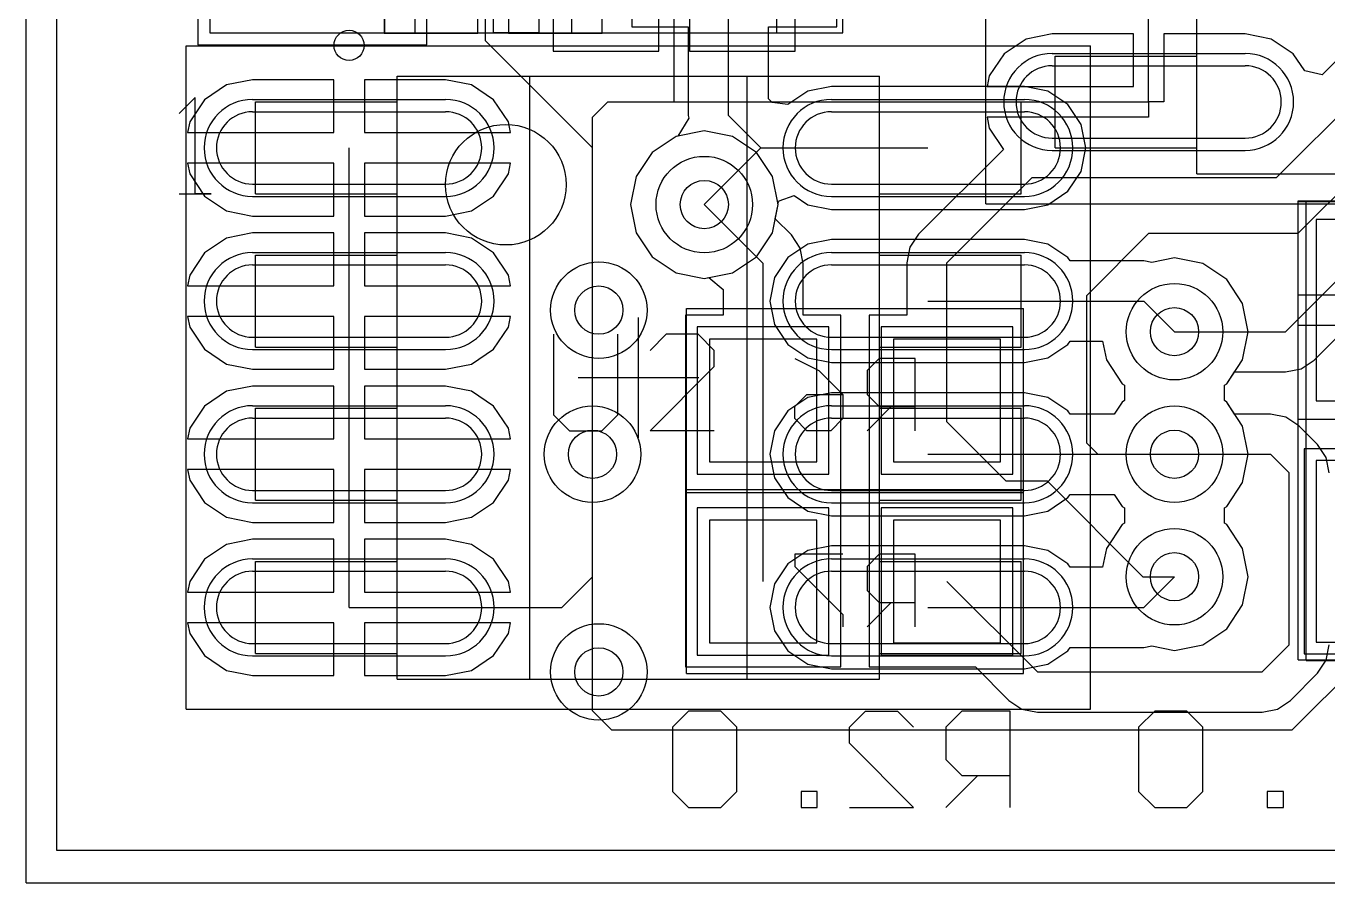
# Model space of a CAD drawing. Header units: millimetres. Extents: x 23.8 to 46.9, y 23.8 to 45.
# Drawn here: x 23.75 to 34.55, y 23.75 to 30.86 of the extents above; entities that cross this region are included whole.
import ezdxf

# ---------------------------------------------------------------- set-up
doc = ezdxf.new("R2010")
doc.units = ezdxf.units.MM
for name, color, linetype in [('BottomLayer', 5, 'Continuous'), ('BottomOverlay', 54, 'Continuous'), ('BottomPaste', 16, 'Continuous'), ('BottomSolder', 6, 'Continuous'), ('KeepOutLayer', 6, 'Continuous'), ('Mechanical13', 56, 'Continuous'), ('Mechanical14', 56, 'Continuous'), ('Mechanical15', 56, 'Continuous'), ('MultiLayer', 9, 'Continuous'), ('TopLayer', 1, 'Continuous'), ('TopOverlay', 2, 'Continuous'), ('TopPaste', 8, 'Continuous'), ('TopSolder', 216, 'Continuous'), ('ViaHoleLayer', 16, 'Continuous')]:
    doc.layers.add(name, color=color, linetype=linetype)

msp = doc.modelspace()

# ---------------------------------------------------------------- linework, layer by layer
at = {"layer": 'BottomLayer'}
for p, q in [((24.005, 24.019), (24.005, 44.745)), ((27.075, 30.7), (27.075, 33.7)), ((25.175, 32.678), (25.175, 30.7)), ((29.125, 30.226), (29.125, 32.2)), ((29.252, 32.2), (29.252, 30.646)), ((28.121, 32.073), (28.121, 30.646)), ((28.998, 30.646), (28.998, 32.073)), ((33.06, 30.226), (33.06, 31.496)), ((30.129, 30.646), (30.129, 30.989)), ((32.26, 30.791), (32.044, 30.748)), ((32.933, 30.791), (32.26, 30.791)), ((32.933, 30.353), (32.933, 30.791)), ((33.86, 30.791), (33.187, 30.791)), ((33.187, 30.791), (33.187, 30.226)), ((34.076, 30.748), (33.86, 30.791)), ((25.175, 30.7), (27.075, 30.7)), ((32.044, 30.748), (31.861, 30.625)), ((34.259, 30.625), (34.076, 30.748)), ((34.792, 30.742), (34.5, 30.451)), ((28.121, 30.646), (28.998, 30.646)), ((29.252, 30.646), (30.129, 30.646)), ((31.861, 30.625), (31.738, 30.442)), ((34.12, 29.599), (35.125, 30.604)), ((34.354, 30.484), (34.259, 30.625)), ((32.26, 30.526), (33.86, 30.526)), ((34.5, 30.451), (34.354, 30.484)), ((31.738, 30.442), (31.72, 30.353)), ((31.72, 30.353), (32.933, 30.353)), ((34.3, 29.137), (35.579, 30.416)), ((34.196, 28.321), (36.109, 30.234)), ((28.448, 30.099), (28.575, 30.226)), ((28.575, 30.226), (29.125, 30.226)), ((29.125, 30.226), (33.06, 30.226)), ((33.187, 30.226), (33.06, 30.226)), ((33.06, 30.226), (33.06, 30.099)), ((28.448, 27.305), (28.448, 30.099)), ((33.06, 30.099), (31.72, 30.099)), ((31.72, 30.099), (31.738, 30.01)), ((29.141, 29.94), (28.942, 29.808)), ((29.375, 29.987), (29.141, 29.94)), ((29.609, 29.94), (29.375, 29.987)), ((29.808, 29.808), (29.609, 29.94)), ((31.738, 30.01), (31.856, 29.833)), ((32.26, 29.926), (33.86, 29.926)), ((34.432, 28.085), (36.345, 29.999)), ((28.942, 29.808), (28.81, 29.609)), ((29.94, 29.609), (29.808, 29.808)), ((31.856, 29.833), (31.151, 29.129)), ((28.81, 29.609), (28.763, 29.375)), ((29.987, 29.375), (29.94, 29.609)), ((31.387, 28.893), (32.093, 29.599)), ((32.093, 29.599), (34.12, 29.599)), ((28.763, 29.375), (28.81, 29.141)), ((29.375, 29.375), (29.863, 28.887)), ((29.963, 29.258), (29.987, 29.375)), ((30.099, 29.123), (29.963, 29.258)), ((28.81, 29.141), (28.942, 28.942)), ((30.171, 29.015), (30.099, 29.123)), ((31.151, 29.129), (31.079, 29.021)), ((32.547, 28.622), (33.062, 29.137)), ((33.062, 29.137), (34.3, 29.137)), ((28.942, 28.942), (29.141, 28.81)), ((30.196, 28.887), (30.171, 29.015)), ((31.079, 29.021), (31.054, 28.893)), ((29.863, 27.75), (29.863, 28.887)), ((30.196, 28.458), (30.196, 28.887)), ((31.054, 28.893), (31.054, 28.458)), ((31.387, 27.75), (31.387, 28.893)), ((29.141, 28.81), (29.375, 28.763)), ((29.375, 28.763), (29.412, 28.771)), ((29.412, 28.771), (29.53, 28.671)), ((29.53, 28.671), (29.53, 28.458)), ((32.547, 27.397), (32.547, 28.622)), ((29.53, 28.458), (29.218, 28.458)), ((29.218, 28.458), (29.218, 27.042)), ((30.508, 28.458), (30.196, 28.458)), ((30.508, 27.042), (30.508, 28.458)), ((31.054, 28.458), (30.742, 28.458)), ((30.742, 28.458), (30.742, 27.085)), ((33.274, 28.321), (34.196, 28.321)), ((29.419, 28.258), (29.419, 27.242)), ((30.308, 28.258), (29.419, 28.258)), ((30.308, 27.242), (30.308, 28.258)), ((30.943, 28.258), (30.943, 27.242)), ((31.832, 28.258), (30.943, 28.258)), ((31.832, 27.242), (31.832, 28.258)), ((34.324, 28.013), (34.432, 28.085)), ((33.707, 27.888), (33.773, 27.988)), ((33.773, 27.988), (34.196, 27.988)), ((34.196, 27.988), (34.324, 28.013)), ((33.689, 27.877), (33.707, 27.888)), ((33.689, 27.75), (33.689, 27.877)), ((29.863, 26.25), (29.863, 27.75)), ((31.387, 27.573), (31.387, 27.75)), ((33.707, 27.738), (33.689, 27.75)), ((33.773, 27.638), (33.707, 27.738)), ((31.387, 27.573), (31.875, 27.085)), ((34.07, 27.638), (33.773, 27.638)), ((34.198, 27.613), (34.07, 27.638)), ((34.306, 27.541), (34.198, 27.613)), ((34.461, 27.386), (34.306, 27.541)), ((32.547, 27.397), (32.639, 27.305)), ((34.533, 27.278), (34.461, 27.386)), ((28.448, 25.177), (28.448, 27.305)), ((29.419, 27.242), (30.308, 27.242)), ((30.943, 27.242), (31.832, 27.242)), ((32.639, 27.305), (33.274, 27.305)), ((33.274, 27.305), (34.07, 27.305)), ((34.07, 27.305), (34.225, 27.15)), ((34.558, 27.15), (34.533, 27.278)), ((34.225, 25.725), (34.225, 27.15)), ((29.218, 27.042), (29.218, 27.042)), ((29.218, 27.042), (29.218, 26.958)), ((30.508, 26.958), (30.508, 27.042)), ((30.508, 27.042), (30.508, 27.042)), ((30.742, 27.085), (30.742, 27.042)), ((30.742, 27.042), (30.742, 27.042)), ((30.742, 27.042), (30.742, 26.958)), ((31.875, 27.085), (32.217, 27.085)), ((32.217, 27.085), (33.013, 26.289)), ((29.218, 26.958), (29.218, 26.958)), ((29.218, 26.958), (29.218, 25.542)), ((30.508, 25.542), (30.508, 26.958)), ((30.508, 26.958), (30.508, 26.958)), ((30.742, 26.958), (30.742, 26.958)), ((30.742, 26.958), (30.742, 25.542)), ((29.419, 26.758), (29.419, 25.742)), ((30.308, 26.758), (29.419, 26.758)), ((30.308, 25.742), (30.308, 26.758)), ((30.943, 26.758), (30.943, 25.742)), ((31.832, 26.758), (30.943, 26.758)), ((31.832, 25.742), (31.832, 26.758)), ((31.387, 26.25), (32.137, 25.5)), ((33.013, 26.289), (33.274, 26.289)), ((34.25, 25.019), (35.481, 26.25)), ((29.419, 25.742), (30.308, 25.742)), ((30.943, 25.742), (31.832, 25.742)), ((34, 25.5), (34.225, 25.725)), ((34.533, 25.597), (34.558, 25.725)), ((34.461, 25.489), (34.533, 25.597)), ((29.218, 25.542), (30.508, 25.542)), ((30.742, 25.542), (31.623, 25.542)), ((31.623, 25.542), (31.901, 25.264)), ((32.137, 25.5), (34, 25.5)), ((34.236, 25.264), (34.461, 25.489)), ((28.448, 25.177), (28.606, 25.019)), ((31.901, 25.264), (32.009, 25.192)), ((32.009, 25.192), (32.137, 25.167)), ((32.137, 25.167), (34, 25.167)), ((34, 25.167), (34.128, 25.192)), ((34.128, 25.192), (34.236, 25.264)), ((28.606, 25.019), (34.25, 25.019)), ((46.606, 24.019), (24.005, 24.019))]:
    msp.add_line(p, q, dxfattribs=at)
for centre in [(29.375, 29.375), (28.5, 28.5), (33.274, 28.321), (28.448, 27.305), (33.274, 27.305), (33.274, 26.289), (28.5, 25.5)]:
    msp.add_circle(centre, 0.4, dxfattribs=at)
for centre, start, end in [((32.26, 30.226), 90, 270), ((33.86, 30.226), 270, 90)]:
    msp.add_arc(centre, 0.3, start, end, dxfattribs=at)
at = {"layer": 'BottomOverlay'}
for p, q in [((27.625, 33.597), (27.625, 30.803)), ((28.006, 30.803), (28.006, 33.597)), ((27.625, 30.803), (28.006, 30.803)), ((29.245, 25.175), (29.112, 25.041)), ((29.512, 25.175), (29.245, 25.175)), ((29.645, 25.041), (29.512, 25.175)), ((30.578, 25.041), (30.711, 25.175)), ((30.711, 25.175), (30.978, 25.175)), ((30.978, 25.175), (31.111, 25.041)), ((31.511, 25.175), (31.378, 25.041)), ((31.911, 25.175), (31.511, 25.175)), ((31.911, 24.375), (31.911, 25.175)), ((33.11, 25.175), (32.977, 25.041)), ((33.377, 25.175), (33.11, 25.175)), ((33.51, 25.041), (33.377, 25.175)), ((29.112, 25.041), (29.112, 24.508)), ((29.645, 24.508), (29.645, 25.041)), ((30.578, 24.908), (30.578, 25.041)), ((31.378, 25.041), (31.378, 24.775)), ((32.977, 25.041), (32.977, 24.508)), ((33.51, 24.508), (33.51, 25.041)), ((31.111, 24.375), (30.578, 24.908)), ((31.378, 24.775), (31.511, 24.642)), ((31.644, 24.642), (31.378, 24.375)), ((31.511, 24.642), (31.911, 24.642)), ((29.112, 24.508), (29.245, 24.375)), ((29.512, 24.375), (29.645, 24.508)), ((30.311, 24.508), (30.178, 24.508)), ((30.178, 24.508), (30.178, 24.375)), ((30.311, 24.375), (30.311, 24.508)), ((32.977, 24.508), (33.11, 24.375)), ((33.377, 24.375), (33.51, 24.508)), ((34.177, 24.508), (34.043, 24.508)), ((34.043, 24.508), (34.043, 24.375)), ((34.177, 24.375), (34.177, 24.508)), ((29.245, 24.375), (29.512, 24.375)), ((30.178, 24.375), (30.311, 24.375)), ((30.578, 24.375), (31.111, 24.375)), ((33.11, 24.375), (33.377, 24.375)), ((34.043, 24.375), (34.177, 24.375))]:
    msp.add_line(p, q, dxfattribs=at)
at = {"layer": 'BottomPaste'}
for p, q in [((32.26, 30.526), (33.86, 30.526)), ((32.26, 29.926), (33.86, 29.926)), ((29.419, 28.258), (29.419, 27.242)), ((30.308, 28.258), (29.419, 28.258)), ((30.308, 27.242), (30.308, 28.258)), ((30.943, 28.258), (30.943, 27.242)), ((31.832, 28.258), (30.943, 28.258)), ((31.832, 27.242), (31.832, 28.258)), ((29.419, 27.242), (30.308, 27.242)), ((30.943, 27.242), (31.832, 27.242)), ((29.419, 26.758), (29.419, 25.742)), ((30.308, 26.758), (29.419, 26.758)), ((30.308, 25.742), (30.308, 26.758)), ((30.943, 26.758), (30.943, 25.742)), ((31.832, 26.758), (30.943, 26.758)), ((31.832, 25.742), (31.832, 26.758)), ((29.419, 25.742), (30.308, 25.742)), ((30.943, 25.742), (31.832, 25.742))]:
    msp.add_line(p, q, dxfattribs=at)
for centre, start, end in [((32.26, 30.226), 90, 270), ((33.86, 30.226), 270, 90)]:
    msp.add_arc(centre, 0.3, start, end, dxfattribs=at)
at = {"layer": 'BottomSolder'}
for p, q in [((25.273, 33.602), (25.273, 30.798)), ((26.977, 30.798), (26.977, 33.602)), ((28.273, 33.602), (28.273, 30.798)), ((29.977, 30.798), (29.977, 33.602)), ((25.273, 30.798), (26.977, 30.798)), ((28.273, 30.798), (29.977, 30.798)), ((32.26, 30.628), (33.86, 30.628)), ((32.26, 29.824), (33.86, 29.824)), ((29.317, 28.36), (29.317, 27.14)), ((30.409, 28.36), (29.317, 28.36)), ((30.409, 27.14), (30.409, 28.36)), ((30.841, 28.36), (30.841, 27.14)), ((31.933, 28.36), (30.841, 28.36)), ((31.933, 27.14), (31.933, 28.36)), ((29.317, 27.14), (30.409, 27.14)), ((30.841, 27.14), (31.933, 27.14)), ((29.317, 26.86), (29.317, 25.64)), ((30.409, 26.86), (29.317, 26.86)), ((30.409, 25.64), (30.409, 26.86)), ((30.841, 26.86), (30.841, 25.64)), ((31.933, 26.86), (30.841, 26.86)), ((31.933, 25.64), (31.933, 26.86)), ((29.317, 25.64), (30.409, 25.64)), ((30.841, 25.64), (31.933, 25.64))]:
    msp.add_line(p, q, dxfattribs=at)
for centre, start, end in [((32.26, 30.226), 90, 270), ((33.86, 30.226), 270, 90)]:
    msp.add_arc(centre, 0.402, start, end, dxfattribs=at)
at = {"layer": 'KeepOutLayer'}
for q in [(23.75, 45), (46.875, 23.75)]:
    msp.add_line((23.75, 23.75), q, dxfattribs=at)
at = {"layer": 'Mechanical13'}
for p, q in [((23.75, 23.75), (23.75, 45)), ((26.829, 30.44), (30.829, 30.44)), ((26.829, 25.44), (26.829, 30.44)), ((30.829, 25.44), (30.829, 30.44)), ((25.152, 30.264), (25.019, 30.13)), ((25.152, 29.464), (25.152, 30.264)), ((25.654, 29.464), (25.654, 30.226)), ((25.654, 30.226), (26.829, 30.226)), ((30.829, 30.226), (32.004, 30.226)), ((32.004, 29.464), (32.004, 30.226)), ((25.019, 29.464), (25.286, 29.464)), ((25.286, 29.464), (25.152, 29.464)), ((25.654, 29.464), (26.829, 29.464)), ((30.829, 29.464), (32.004, 29.464)), ((34.365, 29.405), (35.635, 29.405)), ((34.365, 25.595), (34.365, 29.405)), ((25.654, 28.956), (26.829, 28.956)), ((25.654, 28.194), (25.654, 28.956)), ((30.829, 28.956), (32.004, 28.956)), ((32.004, 28.194), (32.004, 28.956)), ((28.125, 28.3), (28.125, 27.633)), ((28.658, 27.633), (28.658, 28.3)), ((29.058, 28.3), (28.925, 28.166)), ((29.325, 28.3), (29.058, 28.3)), ((29.458, 28.166), (29.325, 28.3)), ((25.654, 28.194), (26.829, 28.194)), ((30.829, 28.194), (32.004, 28.194)), ((29.458, 28.033), (29.458, 28.166)), ((28.925, 27.5), (29.458, 28.033)), ((25.654, 27.686), (26.829, 27.686)), ((25.654, 26.924), (25.654, 27.686)), ((30.829, 27.686), (32.004, 27.686)), ((32.004, 26.924), (32.004, 27.686)), ((28.125, 27.633), (28.258, 27.5)), ((28.525, 27.5), (28.658, 27.633)), ((28.258, 27.5), (28.525, 27.5)), ((29.458, 27.5), (28.925, 27.5)), ((25.654, 26.924), (26.829, 26.924)), ((30.829, 26.924), (32.004, 26.924)), ((25.654, 26.416), (26.829, 26.416)), ((25.654, 25.654), (25.654, 26.416)), ((30.829, 26.416), (32.004, 26.416)), ((32.004, 25.654), (32.004, 26.416)), ((25.654, 25.654), (26.829, 25.654)), ((30.829, 25.654), (32.004, 25.654)), ((34.365, 25.595), (35.635, 25.595)), ((26.829, 25.44), (30.829, 25.44)), ((23.75, 23.75), (46.875, 23.75))]:
    msp.add_line(p, q, dxfattribs=at)
msp.add_circle((27.729, 29.54), 0.5, dxfattribs=at)
at = {"layer": 'Mechanical14'}
for p, q in [((23.75, 23.75), (23.75, 45)), ((33.46, 29.631), (33.46, 34.631)), ((32.285, 30.607), (33.46, 30.607)), ((32.285, 29.845), (32.285, 30.607)), ((32.285, 29.845), (33.46, 29.845)), ((33.46, 29.631), (37.46, 29.631)), ((29.228, 28.512), (32.022, 28.512)), ((29.228, 26.988), (29.228, 28.512)), ((32.022, 26.988), (32.022, 28.512)), ((30.125, 28.1), (30.325, 28)), ((30.825, 28.1), (30.725, 28)), ((31.125, 28.1), (30.825, 28.1)), ((31.125, 27.5), (31.125, 28.1)), ((30.325, 28), (30.525, 27.8)), ((30.725, 28), (30.725, 27.8)), ((30.125, 27.7), (30.225, 27.8)), ((30.225, 27.8), (30.525, 27.8)), ((30.525, 27.8), (30.525, 27.6)), ((30.725, 27.8), (30.825, 27.7)), ((30.125, 27.6), (30.125, 27.7)), ((30.925, 27.7), (30.725, 27.5)), ((30.825, 27.7), (31.125, 27.7)), ((30.225, 27.5), (30.125, 27.6)), ((30.525, 27.6), (30.425, 27.5)), ((30.425, 27.5), (30.225, 27.5)), ((29.228, 25.488), (29.228, 27.012)), ((29.228, 27.012), (32.022, 27.012)), ((32.022, 25.488), (32.022, 27.012)), ((29.228, 26.988), (32.022, 26.988)), ((30.525, 26.475), (30.125, 26.475)), ((30.125, 26.475), (30.125, 26.375)), ((30.825, 26.475), (30.725, 26.375)), ((31.125, 26.475), (30.825, 26.475)), ((31.125, 25.875), (31.125, 26.475)), ((30.125, 26.375), (30.525, 25.975)), ((30.725, 26.375), (30.725, 26.175)), ((30.725, 26.175), (30.825, 26.075)), ((30.925, 26.075), (30.725, 25.875)), ((30.825, 26.075), (31.125, 26.075)), ((30.525, 25.975), (30.525, 25.875)), ((29.228, 25.488), (32.022, 25.488)), ((29.245, 25.175), (29.112, 25.041)), ((29.512, 25.175), (29.245, 25.175)), ((29.645, 25.041), (29.512, 25.175)), ((30.578, 25.041), (30.711, 25.175)), ((30.711, 25.175), (30.978, 25.175)), ((30.978, 25.175), (31.111, 25.041)), ((31.511, 25.175), (31.378, 25.041)), ((31.911, 25.175), (31.511, 25.175)), ((31.911, 24.375), (31.911, 25.175)), ((33.11, 25.175), (32.977, 25.041)), ((33.377, 25.175), (33.11, 25.175)), ((33.51, 25.041), (33.377, 25.175)), ((29.112, 25.041), (29.112, 24.508)), ((29.645, 24.508), (29.645, 25.041)), ((30.578, 24.908), (30.578, 25.041)), ((31.378, 25.041), (31.378, 24.775)), ((32.977, 25.041), (32.977, 24.508)), ((33.51, 24.508), (33.51, 25.041)), ((31.111, 24.375), (30.578, 24.908)), ((31.378, 24.775), (31.511, 24.642)), ((31.644, 24.642), (31.378, 24.375)), ((31.511, 24.642), (31.911, 24.642)), ((29.112, 24.508), (29.245, 24.375)), ((29.512, 24.375), (29.645, 24.508)), ((30.311, 24.508), (30.178, 24.508)), ((30.178, 24.508), (30.178, 24.375)), ((30.311, 24.375), (30.311, 24.508)), ((32.977, 24.508), (33.11, 24.375)), ((33.377, 24.375), (33.51, 24.508)), ((34.177, 24.508), (34.043, 24.508)), ((34.043, 24.508), (34.043, 24.375)), ((34.177, 24.375), (34.177, 24.508)), ((29.245, 24.375), (29.512, 24.375)), ((30.178, 24.375), (30.311, 24.375)), ((30.578, 24.375), (31.111, 24.375)), ((33.11, 24.375), (33.377, 24.375)), ((34.043, 24.375), (34.177, 24.375)), ((23.75, 23.75), (46.875, 23.75))]:
    msp.add_line(p, q, dxfattribs=at)
at = {"layer": 'Mechanical15'}
for p, q in [((31.71, 29.381), (31.71, 34.881)), ((26.725, 30.8), (26.725, 32.2)), ((30.525, 30.8), (30.525, 32.2)), ((26.725, 30.8), (30.525, 30.8)), ((25.079, 30.69), (32.579, 30.69)), ((25.079, 25.19), (25.079, 30.69)), ((32.579, 25.19), (32.579, 30.69)), ((31.71, 29.381), (39.21, 29.381)), ((34.3, 29.4), (35.7, 29.4)), ((34.3, 25.6), (34.3, 29.4)), ((28.829, 27.44), (28.829, 28.44)), ((28.329, 27.94), (29.329, 27.94)), ((34.3, 25.6), (35.7, 25.6)), ((25.079, 25.19), (32.579, 25.19))]:
    msp.add_line(p, q, dxfattribs=at)
at = {"layer": 'MultiLayer'}
for centre in [(29.375, 29.375), (28.5, 28.5), (33.274, 28.321), (28.448, 27.305), (33.274, 27.305), (33.274, 26.289), (28.5, 25.5)]:
    msp.add_circle(centre, 0.4, dxfattribs=at)
at = {"layer": 'TopLayer'}
for p, q in [((24.005, 24.019), (24.005, 44.745)), ((28.775, 32.15), (28.775, 30.85)), ((27.559, 30.734), (27.559, 31.48)), ((29.575, 30.115), (29.575, 31.496)), ((26.721, 31.373), (26.721, 30.796)), ((27.498, 30.796), (27.498, 31.373)), ((27.752, 31.373), (27.752, 30.796)), ((28.529, 30.796), (28.529, 31.373)), ((30.475, 30.85), (30.475, 31.187)), ((26.721, 30.796), (27.498, 30.796)), ((27.752, 30.796), (28.529, 30.796)), ((28.775, 30.85), (29.242, 30.85)), ((29.242, 30.85), (29.242, 30.115)), ((29.908, 30.253), (29.908, 30.85)), ((29.908, 30.85), (30.475, 30.85)), ((27.559, 30.734), (28.448, 29.845)), ((25.413, 30.367), (25.23, 30.244)), ((25.629, 30.41), (25.413, 30.367)), ((26.302, 30.41), (25.629, 30.41)), ((26.302, 29.972), (26.302, 30.41)), ((27.229, 30.41), (26.556, 30.41)), ((26.556, 30.41), (26.556, 29.972)), ((27.445, 30.367), (27.229, 30.41)), ((27.628, 30.244), (27.445, 30.367)), ((30.429, 30.355), (30.234, 30.316)), ((32.029, 30.355), (30.429, 30.355)), ((32.224, 30.316), (32.029, 30.355)), ((25.23, 30.244), (25.107, 30.061)), ((27.751, 30.061), (27.628, 30.244)), ((29.939, 30.222), (29.908, 30.253)), ((30.234, 30.316), (30.069, 30.205)), ((32.389, 30.205), (32.224, 30.316)), ((25.629, 30.145), (27.229, 30.145)), ((30.069, 30.205), (29.939, 30.222)), ((30.429, 30.145), (32.029, 30.145)), ((32.5, 30.04), (32.389, 30.205)), ((25.107, 30.061), (25.089, 29.972)), ((27.769, 29.972), (27.751, 30.061)), ((29.246, 30.091), (29.155, 29.943)), ((29.242, 30.115), (29.246, 30.091)), ((29.575, 30.115), (29.845, 29.845)), ((32.539, 29.845), (32.5, 30.04)), ((25.089, 29.972), (26.302, 29.972)), ((26.556, 29.972), (27.769, 29.972)), ((29.141, 29.94), (28.942, 29.808)), ((29.155, 29.943), (29.141, 29.94)), ((26.429, 28.575), (26.429, 29.845)), ((28.448, 27.305), (28.448, 29.845)), ((28.942, 29.808), (28.81, 29.609)), ((29.375, 29.375), (29.845, 29.845)), ((29.845, 29.845), (31.229, 29.845)), ((32.5, 29.65), (32.539, 29.845)), ((26.302, 29.718), (25.089, 29.718)), ((25.089, 29.718), (25.107, 29.629)), ((26.302, 29.28), (26.302, 29.718)), ((27.769, 29.718), (26.556, 29.718)), ((26.556, 29.718), (26.556, 29.28)), ((27.751, 29.629), (27.769, 29.718)), ((25.107, 29.629), (25.23, 29.446)), ((27.628, 29.446), (27.751, 29.629)), ((28.81, 29.609), (28.763, 29.375)), ((32.389, 29.485), (32.5, 29.65)), ((25.629, 29.545), (27.229, 29.545)), ((30.429, 29.545), (32.029, 29.545)), ((32.224, 29.374), (32.389, 29.485)), ((25.23, 29.446), (25.413, 29.323)), ((27.445, 29.323), (27.628, 29.446)), ((28.763, 29.375), (28.81, 29.141)), ((29.94, 29.141), (29.987, 29.375)), ((29.985, 29.385), (29.996, 29.406)), ((29.987, 29.375), (29.985, 29.385)), ((29.996, 29.406), (30.121, 29.45)), ((30.121, 29.45), (30.234, 29.374)), ((30.234, 29.374), (30.429, 29.335)), ((32.029, 29.335), (32.224, 29.374)), ((34.873, 29.404), (34.296, 29.404)), ((34.296, 29.404), (34.296, 28.627)), ((25.413, 29.323), (25.629, 29.28)), ((25.629, 29.28), (26.302, 29.28)), ((26.556, 29.28), (27.229, 29.28)), ((27.229, 29.28), (27.445, 29.323)), ((30.429, 29.335), (32.029, 29.335)), ((25.413, 29.097), (25.23, 28.974)), ((25.629, 29.14), (25.413, 29.097)), ((26.302, 29.14), (25.629, 29.14)), ((26.302, 28.702), (26.302, 29.14)), ((27.229, 29.14), (26.556, 29.14)), ((26.556, 29.14), (26.556, 28.702)), ((27.445, 29.097), (27.229, 29.14)), ((27.628, 28.974), (27.445, 29.097)), ((28.81, 29.141), (28.942, 28.942)), ((29.808, 28.942), (29.94, 29.141)), ((30.234, 29.046), (30.069, 28.935)), ((30.429, 29.085), (30.234, 29.046)), ((32.029, 29.085), (30.429, 29.085)), ((32.224, 29.046), (32.029, 29.085)), ((32.389, 28.935), (32.224, 29.046)), ((25.23, 28.974), (25.107, 28.791)), ((27.751, 28.791), (27.628, 28.974)), ((28.942, 28.942), (29.141, 28.81)), ((29.609, 28.81), (29.808, 28.942)), ((25.629, 28.875), (27.229, 28.875)), ((30.069, 28.935), (29.958, 28.77)), ((30.429, 28.875), (32.029, 28.875)), ((32.408, 28.908), (32.389, 28.935)), ((33.02, 28.908), (32.408, 28.908)), ((33.086, 28.895), (33.02, 28.908)), ((33.274, 28.933), (33.086, 28.895)), ((33.508, 28.886), (33.274, 28.933)), ((33.707, 28.754), (33.508, 28.886)), ((25.107, 28.791), (25.089, 28.702)), ((27.769, 28.702), (27.751, 28.791)), ((29.141, 28.81), (29.375, 28.763)), ((29.375, 28.763), (29.609, 28.81)), ((29.958, 28.77), (29.919, 28.575)), ((33.839, 28.555), (33.707, 28.754)), ((25.089, 28.702), (26.302, 28.702)), ((26.556, 28.702), (27.769, 28.702)), ((34.296, 28.627), (34.873, 28.627)), ((26.429, 27.305), (26.429, 28.575)), ((29.919, 28.575), (29.958, 28.38)), ((31.229, 28.575), (33.02, 28.575)), ((33.02, 28.575), (33.274, 28.321)), ((33.886, 28.321), (33.839, 28.555)), ((26.302, 28.448), (25.089, 28.448)), ((25.089, 28.448), (25.107, 28.359)), ((26.302, 28.01), (26.302, 28.448)), ((27.769, 28.448), (26.556, 28.448)), ((26.556, 28.448), (26.556, 28.01)), ((27.751, 28.359), (27.769, 28.448)), ((25.107, 28.359), (25.23, 28.176)), ((27.628, 28.176), (27.751, 28.359)), ((29.958, 28.38), (30.069, 28.215)), ((33.839, 28.087), (33.886, 28.321)), ((34.873, 28.373), (34.296, 28.373)), ((34.296, 28.373), (34.296, 27.596)), ((25.629, 28.275), (27.229, 28.275)), ((30.069, 28.215), (30.234, 28.104)), ((30.429, 28.275), (32.029, 28.275)), ((32.224, 28.104), (32.389, 28.215)), ((32.389, 28.215), (32.408, 28.242)), ((32.408, 28.242), (32.678, 28.242)), ((32.678, 28.242), (32.709, 28.087)), ((25.23, 28.176), (25.413, 28.053)), ((27.445, 28.053), (27.628, 28.176)), ((30.234, 28.104), (30.429, 28.065)), ((32.029, 28.065), (32.224, 28.104)), ((32.709, 28.087), (32.841, 27.888)), ((33.707, 27.888), (33.839, 28.087)), ((25.413, 28.053), (25.629, 28.01)), ((25.629, 28.01), (26.302, 28.01)), ((26.556, 28.01), (27.229, 28.01)), ((27.229, 28.01), (27.445, 28.053)), ((30.429, 28.065), (32.029, 28.065)), ((25.629, 27.87), (25.413, 27.827)), ((26.302, 27.87), (25.629, 27.87)), ((26.302, 27.432), (26.302, 27.87)), ((27.229, 27.87), (26.556, 27.87)), ((26.556, 27.87), (26.556, 27.432)), ((27.445, 27.827), (27.229, 27.87)), ((32.841, 27.888), (32.859, 27.877)), ((32.859, 27.877), (32.859, 27.75)), ((33.689, 27.877), (33.707, 27.888)), ((33.689, 27.75), (33.689, 27.877)), ((25.413, 27.827), (25.23, 27.704)), ((27.628, 27.704), (27.445, 27.827)), ((30.234, 27.776), (30.069, 27.665)), ((30.429, 27.815), (30.234, 27.776)), ((32.029, 27.815), (30.429, 27.815)), ((32.224, 27.776), (32.029, 27.815)), ((32.389, 27.665), (32.224, 27.776)), ((32.859, 27.75), (32.841, 27.738)), ((33.707, 27.738), (33.689, 27.75)), ((25.23, 27.704), (25.107, 27.521)), ((27.751, 27.521), (27.628, 27.704)), ((30.069, 27.665), (29.958, 27.5)), ((32.408, 27.638), (32.389, 27.665)), ((32.841, 27.738), (32.775, 27.638)), ((33.839, 27.539), (33.707, 27.738)), ((25.629, 27.605), (27.229, 27.605)), ((30.429, 27.605), (32.029, 27.605)), ((32.775, 27.638), (32.408, 27.638)), ((33.886, 27.305), (33.839, 27.539)), ((34.296, 27.596), (34.873, 27.596)), ((25.107, 27.521), (25.089, 27.432)), ((25.089, 27.432), (26.302, 27.432)), ((26.556, 27.432), (27.769, 27.432)), ((27.769, 27.432), (27.751, 27.521)), ((29.958, 27.5), (29.919, 27.305)), ((35.378, 27.35), (34.35, 27.35)), ((34.35, 27.35), (34.35, 25.65)), ((26.429, 26.035), (26.429, 27.305)), ((28.448, 26.289), (28.448, 27.305)), ((29.919, 27.305), (29.958, 27.11)), ((31.229, 27.305), (33.274, 27.305)), ((33.839, 27.071), (33.886, 27.305)), ((26.302, 27.178), (25.089, 27.178)), ((25.089, 27.178), (25.107, 27.089)), ((26.302, 26.74), (26.302, 27.178)), ((27.769, 27.178), (26.556, 27.178)), ((26.556, 27.178), (26.556, 26.74)), ((27.751, 27.089), (27.769, 27.178)), ((29.958, 27.11), (30.069, 26.945)), ((25.107, 27.089), (25.23, 26.906)), ((25.629, 27.005), (27.229, 27.005)), ((27.628, 26.906), (27.751, 27.089)), ((30.429, 27.005), (32.029, 27.005)), ((33.707, 26.872), (33.839, 27.071)), ((25.23, 26.906), (25.413, 26.783)), ((27.445, 26.783), (27.628, 26.906)), ((30.069, 26.945), (30.234, 26.834)), ((32.224, 26.834), (32.389, 26.945)), ((32.389, 26.945), (32.408, 26.972)), ((32.408, 26.972), (32.775, 26.972)), ((32.775, 26.972), (32.841, 26.872)), ((25.413, 26.783), (25.629, 26.74)), ((27.229, 26.74), (27.445, 26.783)), ((30.234, 26.834), (30.429, 26.795)), ((30.429, 26.795), (32.029, 26.795)), ((32.029, 26.795), (32.224, 26.834)), ((32.841, 26.872), (32.859, 26.86)), ((32.859, 26.86), (32.859, 26.733)), ((33.689, 26.86), (33.707, 26.872)), ((33.689, 26.733), (33.689, 26.86)), ((25.629, 26.74), (26.302, 26.74)), ((26.556, 26.74), (27.229, 26.74)), ((32.841, 26.722), (32.709, 26.523)), ((32.859, 26.733), (32.841, 26.722)), ((33.707, 26.722), (33.689, 26.733)), ((33.839, 26.523), (33.707, 26.722)), ((25.629, 26.6), (25.413, 26.557)), ((26.302, 26.6), (25.629, 26.6)), ((26.302, 26.162), (26.302, 26.6)), ((27.229, 26.6), (26.556, 26.6)), ((26.556, 26.6), (26.556, 26.162)), ((27.445, 26.557), (27.229, 26.6)), ((25.413, 26.557), (25.23, 26.434)), ((27.628, 26.434), (27.445, 26.557)), ((30.234, 26.506), (30.069, 26.395)), ((30.429, 26.545), (30.234, 26.506)), ((32.029, 26.545), (30.429, 26.545)), ((32.224, 26.506), (32.029, 26.545)), ((32.389, 26.395), (32.224, 26.506)), ((32.709, 26.523), (32.678, 26.368)), ((33.886, 26.289), (33.839, 26.523)), ((25.23, 26.434), (25.107, 26.251)), ((27.751, 26.251), (27.628, 26.434)), ((30.069, 26.395), (29.958, 26.23)), ((32.408, 26.368), (32.389, 26.395)), ((32.678, 26.368), (32.408, 26.368)), ((25.107, 26.251), (25.089, 26.162)), ((25.629, 26.335), (27.229, 26.335)), ((27.769, 26.162), (27.751, 26.251)), ((28.194, 26.035), (28.448, 26.289)), ((30.429, 26.335), (32.029, 26.335)), ((33.02, 26.035), (33.274, 26.289)), ((33.839, 26.055), (33.886, 26.289)), ((25.089, 26.162), (26.302, 26.162)), ((26.556, 26.162), (27.769, 26.162)), ((29.958, 26.23), (29.919, 26.035)), ((26.429, 26.035), (28.194, 26.035)), ((29.919, 26.035), (29.958, 25.84)), ((31.229, 26.035), (33.02, 26.035)), ((33.707, 25.856), (33.839, 26.055)), ((26.302, 25.908), (25.089, 25.908)), ((25.089, 25.908), (25.107, 25.819)), ((25.107, 25.819), (25.23, 25.636)), ((26.302, 25.47), (26.302, 25.908)), ((27.769, 25.908), (26.556, 25.908)), ((26.556, 25.908), (26.556, 25.47)), ((27.628, 25.636), (27.751, 25.819)), ((27.751, 25.819), (27.769, 25.908)), ((29.958, 25.84), (30.069, 25.675)), ((33.508, 25.724), (33.707, 25.856)), ((25.629, 25.735), (27.229, 25.735)), ((30.429, 25.735), (32.029, 25.735)), ((32.389, 25.675), (32.408, 25.702)), ((32.408, 25.702), (33.02, 25.702)), ((33.02, 25.702), (33.086, 25.715)), ((33.086, 25.715), (33.274, 25.677)), ((33.274, 25.677), (33.508, 25.724)), ((25.23, 25.636), (25.413, 25.513)), ((27.445, 25.513), (27.628, 25.636)), ((30.069, 25.675), (30.234, 25.564)), ((32.224, 25.564), (32.389, 25.675)), ((34.35, 25.65), (35.128, 25.65)), ((25.413, 25.513), (25.629, 25.47)), ((27.229, 25.47), (27.445, 25.513)), ((30.234, 25.564), (30.429, 25.525)), ((30.429, 25.525), (32.029, 25.525)), ((32.029, 25.525), (32.224, 25.564)), ((25.629, 25.47), (26.302, 25.47)), ((26.556, 25.47), (27.229, 25.47)), ((46.606, 24.019), (24.005, 24.019))]:
    msp.add_line(p, q, dxfattribs=at)
for centre in [(29.375, 29.375), (28.5, 28.5), (33.274, 28.321), (28.448, 27.305), (33.274, 27.305), (33.274, 26.289), (28.5, 25.5)]:
    msp.add_circle(centre, 0.4, dxfattribs=at)
for centre, start, end in [((25.629, 29.845), 90, 270), ((27.229, 29.845), 270, 90), ((30.429, 29.845), 90, 270), ((32.029, 29.845), 270, 90), ((25.629, 28.575), 90, 270), ((27.229, 28.575), 270, 90), ((30.429, 28.575), 90, 270), ((32.029, 28.575), 270, 90), ((25.629, 27.305), 90, 270), ((27.229, 27.305), 270, 90), ((30.429, 27.305), 90, 270), ((32.029, 27.305), 270, 90), ((25.629, 26.035), 90, 270), ((27.229, 26.035), 270, 90), ((30.429, 26.035), 90, 270), ((32.029, 26.035), 270, 90)]:
    msp.add_arc(centre, 0.3, start, end, dxfattribs=at)
at = {"layer": 'TopOverlay'}
for p, q in [((27.929, 30.44), (29.729, 30.44)), ((27.929, 25.44), (27.929, 30.44)), ((29.729, 25.44), (29.729, 30.44)), ((27.929, 25.44), (29.729, 25.44))]:
    msp.add_line(p, q, dxfattribs=at)
msp.add_circle((26.429, 30.695), 0.125, dxfattribs=at)
at = {"layer": 'TopPaste'}
for p, q in [((25.629, 30.145), (27.229, 30.145)), ((30.429, 30.145), (32.029, 30.145)), ((25.629, 29.545), (27.229, 29.545)), ((30.429, 29.545), (32.029, 29.545)), ((25.629, 28.875), (27.229, 28.875)), ((30.429, 28.875), (32.029, 28.875)), ((25.629, 28.275), (27.229, 28.275)), ((30.429, 28.275), (32.029, 28.275)), ((25.629, 27.605), (27.229, 27.605)), ((30.429, 27.605), (32.029, 27.605)), ((25.629, 27.005), (27.229, 27.005)), ((30.429, 27.005), (32.029, 27.005)), ((25.629, 26.335), (27.229, 26.335)), ((30.429, 26.335), (32.029, 26.335)), ((25.629, 25.735), (27.229, 25.735)), ((30.429, 25.735), (32.029, 25.735))]:
    msp.add_line(p, q, dxfattribs=at)
for centre, start, end in [((25.629, 29.845), 90, 270), ((27.229, 29.845), 270, 90), ((30.429, 29.845), 90, 270), ((32.029, 29.845), 270, 90), ((25.629, 28.575), 90, 270), ((27.229, 28.575), 270, 90), ((30.429, 28.575), 90, 270), ((32.029, 28.575), 270, 90), ((25.629, 27.305), 90, 270), ((27.229, 27.305), 270, 90), ((30.429, 27.305), 90, 270), ((32.029, 27.305), 270, 90), ((25.629, 26.035), 90, 270), ((27.229, 26.035), 270, 90), ((30.429, 26.035), 90, 270), ((32.029, 26.035), 270, 90)]:
    msp.add_arc(centre, 0.3, start, end, dxfattribs=at)
at = {"layer": 'TopSolder'}
for p, q in [((25.629, 30.247), (27.229, 30.247)), ((30.429, 30.247), (32.029, 30.247)), ((25.629, 29.443), (27.229, 29.443)), ((30.429, 29.443), (32.029, 29.443)), ((35.552, 29.252), (34.448, 29.252)), ((34.448, 29.252), (34.448, 27.748)), ((25.629, 28.977), (27.229, 28.977)), ((30.429, 28.977), (32.029, 28.977)), ((25.629, 28.173), (27.229, 28.173)), ((30.429, 28.173), (32.029, 28.173)), ((34.448, 27.748), (35.552, 27.748)), ((25.629, 27.707), (27.229, 27.707)), ((30.429, 27.707), (32.029, 27.707)), ((35.552, 27.252), (34.448, 27.252)), ((34.448, 27.252), (34.448, 25.748)), ((25.629, 26.903), (27.229, 26.903)), ((30.429, 26.903), (32.029, 26.903)), ((25.629, 26.437), (27.229, 26.437)), ((30.429, 26.437), (32.029, 26.437)), ((34.448, 25.748), (35.552, 25.748)), ((25.629, 25.633), (27.229, 25.633)), ((30.429, 25.633), (32.029, 25.633))]:
    msp.add_line(p, q, dxfattribs=at)
for centre, start, end in [((25.629, 29.845), 90, 270), ((27.229, 29.845), 270, 90), ((30.429, 29.845), 90, 270), ((32.029, 29.845), 270, 90), ((25.629, 28.575), 90, 270), ((27.229, 28.575), 270, 90), ((30.429, 28.575), 90, 270), ((32.029, 28.575), 270, 90), ((25.629, 27.305), 90, 270), ((27.229, 27.305), 270, 90), ((30.429, 27.305), 90, 270), ((32.029, 27.305), 270, 90), ((25.629, 26.035), 90, 270), ((27.229, 26.035), 270, 90), ((30.429, 26.035), 90, 270), ((32.029, 26.035), 270, 90)]:
    msp.add_arc(centre, 0.402, start, end, dxfattribs=at)
at = {"layer": 'ViaHoleLayer'}
for centre in [(29.375, 29.375), (28.5, 28.5), (33.274, 28.321), (28.448, 27.305), (33.274, 27.305), (33.274, 26.289), (28.5, 25.5)]:
    msp.add_circle(centre, 0.2, dxfattribs=at)

doc.saveas('drawing.dxf')
